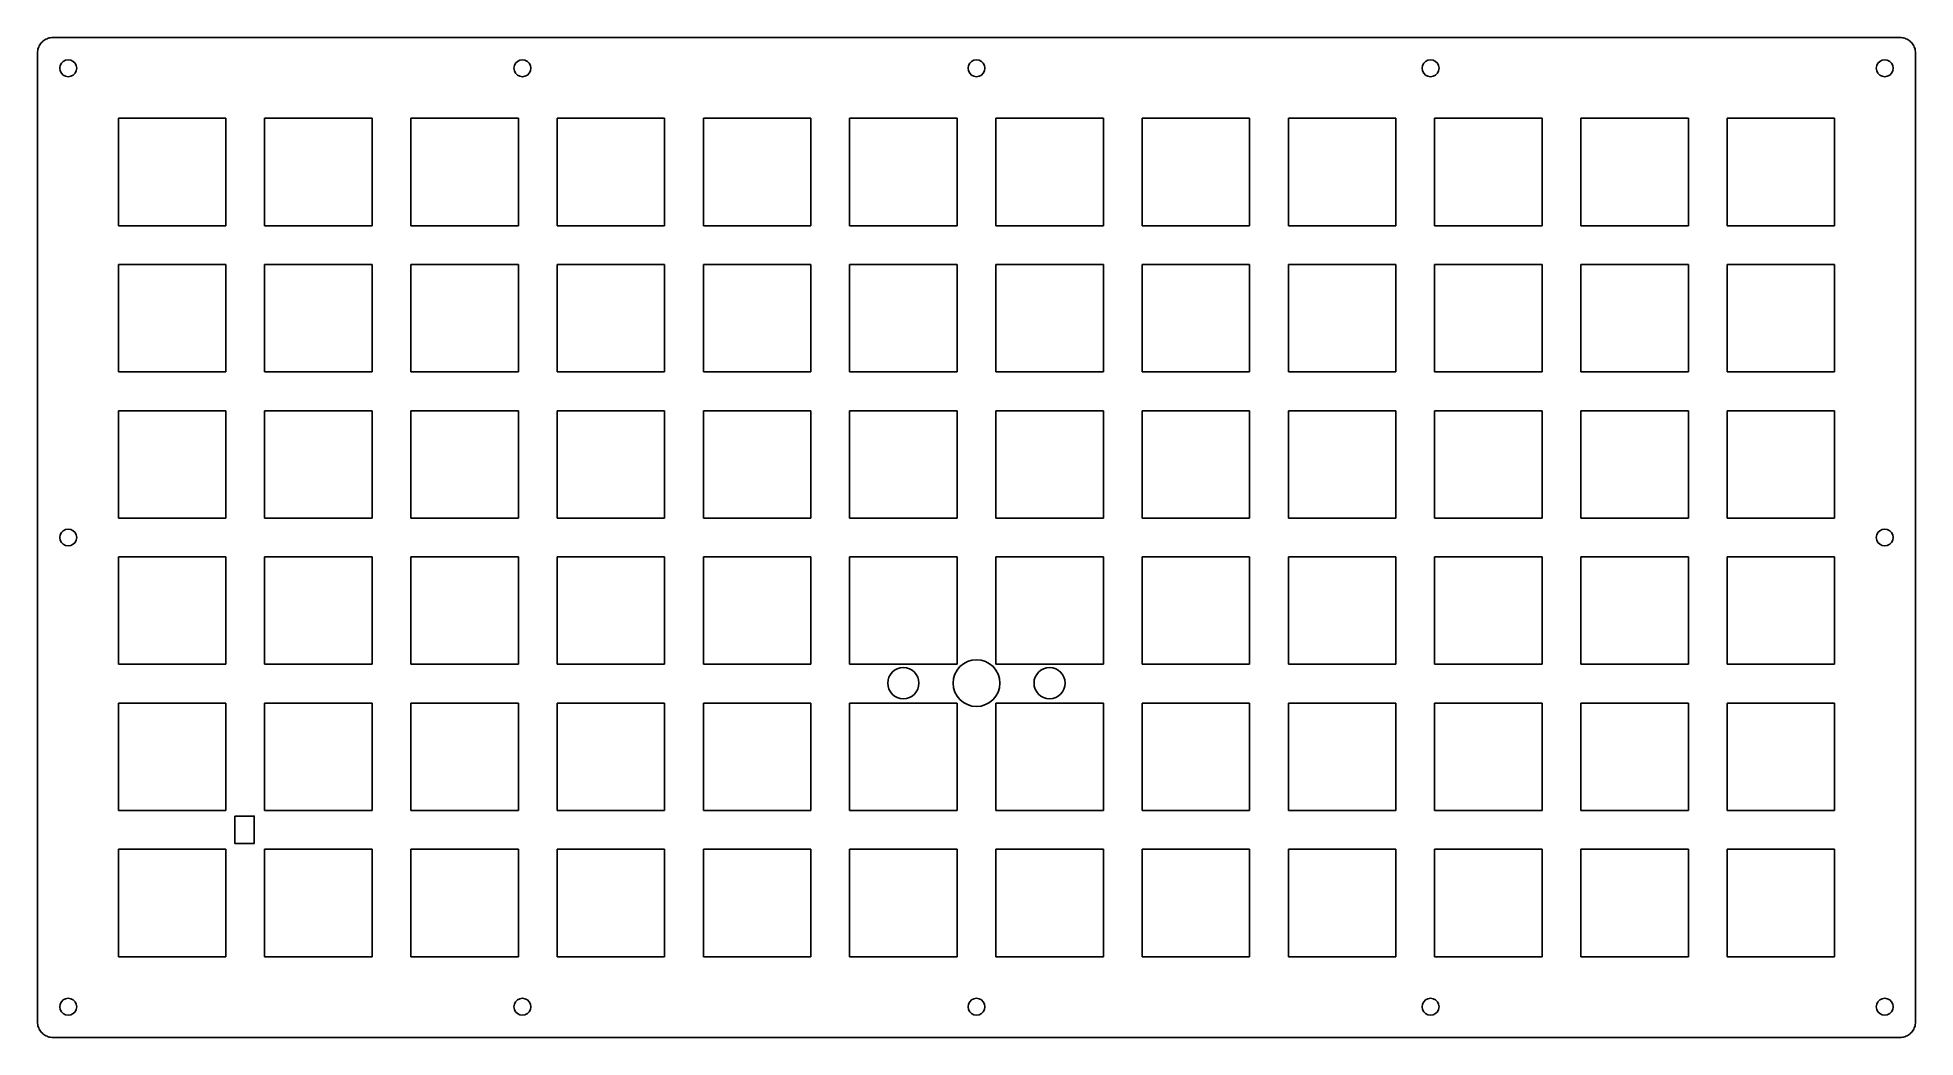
# Model space of a CAD drawing. Extents: x 0 to 245, y 0 to 130.
import ezdxf

# ---------------------------------------------------------------- set-up
doc = ezdxf.new("R2010")
doc.units = 0
doc.header["$MEASUREMENT"] = 0

msp = doc.modelspace()

# ---------------------------------------------------------------- linework, layer by layer
at = {"color": 0}
for p, q in [((0.4768, 129.609), (0.574643, 129.731)), ((0.574643, 129.731), (0.680752, 129.847)), ((0.680752, 129.847), (0.796505, 129.953)), ((0.796505, 129.953), (0.919152, 130.051)), ((0.919152, 130.051), (1.05006, 130.138)), ((1.05006, 130.138), (1.18787, 130.215)), ((1.18787, 130.215), (1.32981, 130.28)), ((1.32981, 130.28), (1.47588, 130.335)), ((1.47588, 130.335), (1.62884, 130.377)), ((1.62884, 130.377), (1.7818, 130.408)), ((1.7818, 130.408), (1.9389, 130.426)), ((1.9389, 130.426), (2.096, 130.433)), ((2.096, 130.433), (242.696, 130.433)), ((242.696, 130.433), (242.853, 130.426)), ((242.853, 130.426), (243.009, 130.408)), ((243.009, 130.408), (243.163, 130.377)), ((243.163, 130.377), (243.315, 130.335)), ((243.315, 130.335), (243.462, 130.28)), ((243.462, 130.28), (243.604, 130.215)), ((243.604, 130.215), (243.741, 130.138)), ((243.741, 130.138), (243.871, 130.051)), ((243.871, 130.051), (243.994, 129.953)), ((243.994, 129.953), (244.11, 129.847)), ((244.11, 129.847), (244.216, 129.731)), ((244.216, 129.731), (244.315, 129.609)), ((0.095085, 128.432), (0.101975, 128.589)), ((0.095085, 2.13183), (0.095085, 128.432)), ((0.101975, 128.589), (0.119889, 128.746)), ((0.119889, 128.746), (0.150206, 128.899)), ((0.150206, 128.899), (0.192925, 129.052)), ((0.192925, 129.052), (0.248047, 129.198)), ((0.248047, 129.198), (0.312815, 129.34)), ((0.312815, 129.34), (0.389985, 129.478)), ((0.389985, 129.478), (0.4768, 129.609)), ((3.44785, 127.324), (3.20394, 127.08)), ((3.75514, 127.479), (3.44785, 127.324)), ((4.09416, 127.532), (3.75514, 127.479)), ((4.43452, 127.479), (4.09416, 127.532)), ((4.74183, 127.324), (4.43452, 127.479)), ((4.98436, 127.08), (4.74183, 127.324)), ((62.5987, 127.324), (62.3549, 127.08)), ((62.9059, 127.479), (62.5987, 127.324)), ((63.2449, 127.532), (62.9059, 127.479)), ((63.5854, 127.479), (63.2449, 127.532)), ((63.8912, 127.324), (63.5854, 127.479)), ((64.1354, 127.08), (63.8912, 127.324)), ((121.748, 127.324), (121.506, 127.08)), ((122.055, 127.479), (121.748, 127.324)), ((122.396, 127.532), (122.055, 127.479)), ((122.735, 127.479), (122.396, 127.532)), ((123.042, 127.324), (122.735, 127.479)), ((123.285, 127.08), (123.042, 127.324)), ((180.899, 127.324), (180.655, 127.08)), ((181.205, 127.479), (180.899, 127.324)), ((181.545, 127.532), (181.205, 127.479)), ((181.886, 127.479), (181.545, 127.532)), ((182.192, 127.324), (181.886, 127.479)), ((182.436, 127.08), (182.192, 127.324)), ((240.05, 127.324), (239.806, 127.08)), ((240.356, 127.479), (240.05, 127.324)), ((240.696, 127.532), (240.356, 127.479)), ((241.035, 127.479), (240.696, 127.532)), ((241.343, 127.324), (241.035, 127.479)), ((241.585, 127.08), (241.343, 127.324)), ((244.315, 129.609), (244.402, 129.478)), ((244.402, 129.478), (244.479, 129.34)), ((244.479, 129.34), (244.544, 129.198)), ((244.544, 129.198), (244.599, 129.052)), ((244.599, 129.052), (244.64, 128.899)), ((244.64, 128.899), (244.672, 128.746)), ((244.672, 128.746), (244.69, 128.589)), ((244.69, 128.589), (244.697, 128.432)), ((244.697, 128.432), (244.697, 2.13183)), ((3.04822, 126.772), (2.99448, 126.432)), ((2.99448, 126.432), (3.04822, 126.093)), ((3.20394, 127.08), (3.04822, 126.772)), ((3.04822, 126.093), (3.20394, 125.786)), ((3.20394, 125.786), (3.44785, 125.543)), ((3.44785, 125.543), (3.75514, 125.386)), ((3.75514, 125.386), (4.09416, 125.332)), ((4.09416, 125.332), (4.43452, 125.386)), ((4.43452, 125.386), (4.74183, 125.543)), ((4.74183, 125.543), (4.98436, 125.786)), ((5.14145, 126.772), (4.98436, 127.08)), ((4.98436, 125.786), (5.14145, 126.093)), ((5.19384, 126.432), (5.14145, 126.772)), ((5.14145, 126.093), (5.19384, 126.432)), ((62.1993, 126.772), (62.1453, 126.432)), ((62.1453, 126.432), (62.1993, 126.093)), ((62.3549, 127.08), (62.1993, 126.772)), ((62.1993, 126.093), (62.3549, 125.786)), ((62.3549, 125.786), (62.5987, 125.543)), ((62.5987, 125.543), (62.9059, 125.386)), ((62.9059, 125.386), (63.2449, 125.332)), ((63.2449, 125.332), (63.5854, 125.386)), ((63.5854, 125.386), (63.8912, 125.543)), ((63.8912, 125.543), (64.1354, 125.786)), ((64.2909, 126.772), (64.1354, 127.08)), ((64.1354, 125.786), (64.2909, 126.093)), ((64.346, 126.432), (64.2909, 126.772)), ((64.2909, 126.093), (64.346, 126.432)), ((121.35, 126.772), (121.295, 126.432)), ((121.295, 126.432), (121.35, 126.093)), ((121.506, 127.08), (121.35, 126.772)), ((121.35, 126.093), (121.506, 125.786)), ((121.506, 125.786), (121.748, 125.543)), ((121.748, 125.543), (122.055, 125.386)), ((122.055, 125.386), (122.396, 125.332)), ((122.396, 125.332), (122.735, 125.386)), ((122.735, 125.386), (123.042, 125.543)), ((123.042, 125.543), (123.285, 125.786)), ((123.442, 126.772), (123.285, 127.08)), ((123.285, 125.786), (123.442, 126.093)), ((123.496, 126.432), (123.442, 126.772)), ((123.442, 126.093), (123.496, 126.432)), ((180.499, 126.772), (180.446, 126.432)), ((180.446, 126.432), (180.499, 126.093)), ((180.655, 127.08), (180.499, 126.772)), ((180.499, 126.093), (180.655, 125.786)), ((180.655, 125.786), (180.899, 125.543)), ((180.899, 125.543), (181.205, 125.386)), ((181.205, 125.386), (181.545, 125.332)), ((181.545, 125.332), (181.886, 125.386)), ((181.886, 125.386), (182.192, 125.543)), ((182.192, 125.543), (182.436, 125.786)), ((182.591, 126.772), (182.436, 127.08)), ((182.436, 125.786), (182.591, 126.093)), ((182.645, 126.432), (182.591, 126.772)), ((182.591, 126.093), (182.645, 126.432)), ((239.649, 126.772), (239.597, 126.432)), ((239.597, 126.432), (239.649, 126.093)), ((239.806, 127.08), (239.649, 126.772)), ((239.649, 126.093), (239.806, 125.786)), ((239.806, 125.786), (240.05, 125.543)), ((240.05, 125.543), (240.356, 125.386)), ((240.356, 125.386), (240.696, 125.332)), ((240.696, 125.332), (241.035, 125.386)), ((241.035, 125.386), (241.343, 125.543)), ((241.343, 125.543), (241.585, 125.786)), ((241.742, 126.772), (241.585, 127.08)), ((241.585, 125.786), (241.742, 126.093)), ((241.796, 126.432), (241.742, 126.772)), ((241.742, 126.093), (241.796, 126.432)), ((10.6192, 119.908), (24.62, 119.908)), ((10.6192, 105.908), (10.6192, 119.908)), ((24.62, 119.908), (24.62, 105.908)), ((29.6706, 119.908), (43.67, 119.908)), ((29.6706, 105.908), (29.6706, 119.908)), ((43.67, 119.908), (43.67, 105.908)), ((48.7204, 119.908), (62.72, 119.908)), ((48.7204, 105.908), (48.7204, 119.908)), ((62.72, 119.908), (62.72, 105.908)), ((67.7704, 119.908), (81.77, 119.908)), ((67.7704, 105.908), (67.7704, 119.908)), ((81.77, 119.908), (81.77, 105.908)), ((86.8204, 119.908), (100.82, 119.908)), ((86.8204, 105.908), (86.8204, 119.908)), ((100.82, 119.908), (100.82, 105.908)), ((105.869, 119.908), (119.87, 119.908)), ((105.869, 105.908), (105.869, 119.908)), ((119.87, 119.908), (119.87, 105.908)), ((124.919, 119.908), (138.92, 119.908)), ((124.919, 105.908), (124.919, 119.908)), ((138.92, 119.908), (138.92, 105.908)), ((143.97, 119.908), (157.97, 119.908)), ((143.97, 105.908), (143.97, 119.908)), ((157.97, 119.908), (157.97, 105.908)), ((163.02, 119.908), (177.02, 119.908)), ((163.02, 105.908), (163.02, 119.908)), ((177.02, 119.908), (177.02, 105.908)), ((182.07, 119.908), (196.07, 119.908)), ((182.07, 105.908), (182.07, 119.908)), ((196.07, 119.908), (196.07, 105.908)), ((201.12, 119.908), (215.12, 119.908)), ((201.12, 105.908), (201.12, 119.908)), ((215.12, 119.908), (215.12, 105.908)), ((220.17, 119.908), (234.17, 119.908)), ((220.17, 105.908), (220.17, 119.908)), ((234.17, 119.908), (234.17, 105.908)), ((24.62, 105.908), (10.6192, 105.908)), ((43.67, 105.908), (29.6706, 105.908)), ((62.72, 105.908), (48.7204, 105.908)), ((81.77, 105.908), (67.7704, 105.908)), ((100.82, 105.908), (86.8204, 105.908)), ((119.87, 105.908), (105.869, 105.908)), ((138.92, 105.908), (124.919, 105.908)), ((157.97, 105.908), (143.97, 105.908)), ((177.02, 105.908), (163.02, 105.908)), ((196.07, 105.908), (182.07, 105.908)), ((215.12, 105.908), (201.12, 105.908)), ((234.17, 105.908), (220.17, 105.908)), ((10.6192, 100.857), (24.62, 100.857)), ((10.6192, 86.8578), (10.6192, 100.857)), ((24.62, 100.857), (24.62, 86.8578)), ((29.6706, 100.857), (43.67, 100.857)), ((29.6706, 86.8578), (29.6706, 100.857)), ((43.67, 100.857), (43.67, 86.8578)), ((48.7204, 100.857), (62.72, 100.857)), ((48.7204, 86.8578), (48.7204, 100.857)), ((62.72, 100.857), (62.72, 86.8578)), ((67.7704, 100.857), (81.77, 100.857)), ((67.7704, 86.8578), (67.7704, 100.857)), ((81.77, 100.857), (81.77, 86.8578)), ((86.8204, 100.857), (100.82, 100.857)), ((86.8204, 86.8578), (86.8204, 100.857)), ((100.82, 100.857), (100.82, 86.8578)), ((105.869, 100.857), (119.87, 100.857)), ((105.869, 86.8578), (105.869, 100.857)), ((119.87, 100.857), (119.87, 86.8578)), ((124.919, 100.857), (138.92, 100.857)), ((124.919, 86.8578), (124.919, 100.857)), ((138.92, 100.857), (138.92, 86.8578)), ((143.97, 100.857), (157.97, 100.857)), ((143.97, 86.8578), (143.97, 100.857)), ((157.97, 100.857), (157.97, 86.8578)), ((163.02, 100.857), (177.02, 100.857)), ((163.02, 86.8578), (163.02, 100.857)), ((177.02, 100.857), (177.02, 86.8578)), ((182.07, 100.857), (196.07, 100.857)), ((182.07, 86.8578), (182.07, 100.857)), ((196.07, 100.857), (196.07, 86.8578)), ((201.12, 100.857), (215.12, 100.857)), ((201.12, 86.8578), (201.12, 100.857)), ((215.12, 100.857), (215.12, 86.8578)), ((220.17, 100.857), (234.17, 100.857)), ((220.17, 86.8578), (220.17, 100.857)), ((234.17, 100.857), (234.17, 86.8578)), ((24.62, 86.8578), (10.6192, 86.8578)), ((43.67, 86.8578), (29.6706, 86.8578)), ((62.72, 86.8578), (48.7204, 86.8578)), ((81.77, 86.8578), (67.7704, 86.8578)), ((100.82, 86.8578), (86.8204, 86.8578)), ((119.87, 86.8578), (105.869, 86.8578)), ((138.92, 86.8578), (124.919, 86.8578)), ((157.97, 86.8578), (143.97, 86.8578)), ((177.02, 86.8578), (163.02, 86.8578)), ((196.07, 86.8578), (182.07, 86.8578)), ((215.12, 86.8578), (201.12, 86.8578)), ((234.17, 86.8578), (220.17, 86.8578)), ((10.6192, 81.8074), (24.62, 81.8074)), ((10.6192, 67.8078), (10.6192, 81.8074)), ((24.62, 81.8074), (24.62, 67.8078)), ((29.6706, 81.8074), (43.67, 81.8074)), ((29.6706, 67.8078), (29.6706, 81.8074)), ((43.67, 81.8074), (43.67, 67.8078)), ((48.7204, 81.8074), (62.72, 81.8074)), ((48.7204, 67.8078), (48.7204, 81.8074)), ((62.72, 81.8074), (62.72, 67.8078)), ((67.7704, 81.8074), (81.77, 81.8074)), ((67.7704, 67.8078), (67.7704, 81.8074)), ((81.77, 81.8074), (81.77, 67.8078)), ((86.8204, 81.8074), (100.82, 81.8074)), ((86.8204, 67.8078), (86.8204, 81.8074)), ((100.82, 81.8074), (100.82, 67.8078)), ((105.869, 81.8074), (119.87, 81.8074)), ((105.869, 67.8078), (105.869, 81.8074)), ((119.87, 81.8074), (119.87, 67.8078)), ((124.919, 81.8074), (138.92, 81.8074)), ((124.919, 67.8078), (124.919, 81.8074)), ((138.92, 81.8074), (138.92, 67.8078)), ((143.97, 81.8074), (157.97, 81.8074)), ((143.97, 67.8078), (143.97, 81.8074)), ((157.97, 81.8074), (157.97, 67.8078)), ((163.02, 81.8074), (177.02, 81.8074)), ((163.02, 67.8078), (163.02, 81.8074)), ((177.02, 81.8074), (177.02, 67.8078)), ((182.07, 81.8074), (196.07, 81.8074)), ((182.07, 67.8078), (182.07, 81.8074)), ((196.07, 81.8074), (196.07, 67.8078)), ((201.12, 81.8074), (215.12, 81.8074)), ((201.12, 67.8078), (201.12, 81.8074)), ((215.12, 81.8074), (215.12, 67.8078)), ((220.17, 81.8074), (234.17, 81.8074)), ((220.17, 67.8078), (220.17, 81.8074)), ((234.17, 81.8074), (234.17, 67.8078)), ((3.44785, 66.1719), (3.20394, 65.9296)), ((3.75514, 66.3279), (3.44785, 66.1719)), ((4.09416, 66.3829), (3.75514, 66.3279)), ((4.43452, 66.3279), (4.09416, 66.3829)), ((4.74183, 66.1719), (4.43452, 66.3279)), ((4.98436, 65.9296), (4.74183, 66.1719)), ((24.62, 67.8078), (10.6192, 67.8078)), ((43.67, 67.8078), (29.6706, 67.8078)), ((62.72, 67.8078), (48.7204, 67.8078)), ((81.77, 67.8078), (67.7704, 67.8078)), ((100.82, 67.8078), (86.8204, 67.8078)), ((119.87, 67.8078), (105.869, 67.8078)), ((138.92, 67.8078), (124.919, 67.8078)), ((157.97, 67.8078), (143.97, 67.8078)), ((177.02, 67.8078), (163.02, 67.8078)), ((196.07, 67.8078), (182.07, 67.8078)), ((215.12, 67.8078), (201.12, 67.8078)), ((234.17, 67.8078), (220.17, 67.8078)), ((240.05, 66.1719), (239.806, 65.9296)), ((240.356, 66.3279), (240.05, 66.1719)), ((240.696, 66.3829), (240.356, 66.3279)), ((241.035, 66.3279), (240.696, 66.3829)), ((241.343, 66.1719), (241.035, 66.3279)), ((241.585, 65.9296), (241.343, 66.1719)), ((3.04822, 65.6223), (2.99448, 65.2819)), ((2.99448, 65.2819), (3.04822, 64.9429)), ((3.20394, 65.9296), (3.04822, 65.6223)), ((3.04822, 64.9429), (3.20394, 64.6356)), ((3.20394, 64.6356), (3.44785, 64.3929)), ((3.44785, 64.3929), (3.75514, 64.2359)), ((3.75514, 64.2359), (4.09416, 64.1823)), ((4.09416, 64.1823), (4.43452, 64.2359)), ((4.43452, 64.2359), (4.74183, 64.3929)), ((4.74183, 64.3929), (4.98436, 64.6356)), ((5.14145, 65.6223), (4.98436, 65.9296)), ((4.98436, 64.6356), (5.14145, 64.9429)), ((5.19384, 65.2819), (5.14145, 65.6223)), ((5.14145, 64.9429), (5.19384, 65.2819)), ((239.649, 65.6223), (239.597, 65.2819)), ((239.597, 65.2819), (239.649, 64.9429)), ((239.806, 65.9296), (239.649, 65.6223)), ((239.649, 64.9429), (239.806, 64.6356)), ((239.806, 64.6356), (240.05, 64.3929)), ((240.05, 64.3929), (240.356, 64.2359)), ((240.356, 64.2359), (240.696, 64.1823)), ((240.696, 64.1823), (241.035, 64.2359)), ((241.035, 64.2359), (241.343, 64.3929)), ((241.343, 64.3929), (241.585, 64.6356)), ((241.742, 65.6223), (241.585, 65.9296)), ((241.585, 64.6356), (241.742, 64.9429)), ((241.796, 65.2819), (241.742, 65.6223)), ((241.742, 64.9429), (241.796, 65.2819)), ((10.6192, 62.7574), (24.62, 62.7574)), ((10.6192, 48.7578), (10.6192, 62.7574)), ((24.62, 62.7574), (24.62, 48.7578)), ((29.6706, 62.7574), (43.67, 62.7574)), ((29.6706, 48.7578), (29.6706, 62.7574)), ((43.67, 62.7574), (43.67, 48.7578)), ((48.7204, 62.7574), (62.72, 62.7574)), ((48.7204, 48.7578), (48.7204, 62.7574)), ((62.72, 62.7574), (62.72, 48.7578)), ((67.7704, 62.7574), (81.77, 62.7574)), ((67.7704, 48.7578), (67.7704, 62.7574)), ((81.77, 62.7574), (81.77, 48.7578)), ((86.8204, 62.7574), (100.82, 62.7574)), ((86.8204, 48.7578), (86.8204, 62.7574)), ((100.82, 62.7574), (100.82, 48.7578)), ((105.869, 62.7574), (119.87, 62.7574)), ((105.869, 48.7578), (105.869, 62.7574)), ((119.87, 62.7574), (119.87, 48.7578)), ((124.919, 62.7574), (138.92, 62.7574)), ((124.919, 48.7578), (124.919, 62.7574)), ((138.92, 62.7574), (138.92, 48.7578)), ((143.97, 62.7574), (157.97, 62.7574)), ((143.97, 48.7578), (143.97, 62.7574)), ((157.97, 62.7574), (157.97, 48.7578)), ((163.02, 62.7574), (177.02, 62.7574)), ((163.02, 48.7578), (163.02, 62.7574)), ((177.02, 62.7574), (177.02, 48.7578)), ((182.07, 62.7574), (196.07, 62.7574)), ((182.07, 48.7578), (182.07, 62.7574)), ((196.07, 62.7574), (196.07, 48.7578)), ((201.12, 62.7574), (215.12, 62.7574)), ((201.12, 48.7578), (201.12, 62.7574)), ((215.12, 62.7574), (215.12, 48.7578)), ((220.17, 62.7574), (234.17, 62.7574)), ((220.17, 48.7578), (220.17, 62.7574)), ((234.17, 62.7574), (234.17, 48.7578)), ((24.62, 48.7578), (10.6192, 48.7578)), ((43.67, 48.7578), (29.6706, 48.7578)), ((62.72, 48.7578), (48.7204, 48.7578)), ((81.77, 48.7578), (67.7704, 48.7578)), ((100.82, 48.7578), (86.8204, 48.7578)), ((119.87, 48.7578), (105.869, 48.7578)), ((138.92, 48.7578), (124.919, 48.7578)), ((157.97, 48.7578), (143.97, 48.7578)), ((177.02, 48.7578), (163.02, 48.7578)), ((196.07, 48.7578), (182.07, 48.7578)), ((215.12, 48.7578), (201.12, 48.7578)), ((234.17, 48.7578), (220.17, 48.7578)), ((10.6192, 43.7074), (24.62, 43.7074)), ((10.6192, 29.7077), (10.6192, 43.7074)), ((24.62, 43.7074), (24.62, 29.7077)), ((29.6706, 43.7074), (43.67, 43.7074)), ((29.6706, 29.7077), (29.6706, 43.7074)), ((43.67, 43.7074), (43.67, 29.7077)), ((48.7204, 43.7074), (62.72, 43.7074)), ((48.7204, 29.7077), (48.7204, 43.7074)), ((62.72, 43.7074), (62.72, 29.7077)), ((67.7704, 43.7074), (81.77, 43.7074)), ((67.7704, 29.7077), (67.7704, 43.7074)), ((81.77, 43.7074), (81.77, 29.7077)), ((86.8204, 43.7074), (100.82, 43.7074)), ((86.8204, 29.7077), (86.8204, 43.7074)), ((100.82, 43.7074), (100.82, 29.7077)), ((105.869, 43.7074), (119.87, 43.7074)), ((105.869, 29.7077), (105.869, 43.7074)), ((119.87, 43.7074), (119.87, 29.7077)), ((124.919, 43.7074), (138.92, 43.7074)), ((124.919, 29.7077), (124.919, 43.7074)), ((138.92, 43.7074), (138.92, 29.7077)), ((143.97, 43.7074), (157.97, 43.7074)), ((143.97, 29.7077), (143.97, 43.7074)), ((157.97, 43.7074), (157.97, 29.7077)), ((163.02, 43.7074), (177.02, 43.7074)), ((163.02, 29.7077), (163.02, 43.7074)), ((177.02, 43.7074), (177.02, 29.7077)), ((182.07, 43.7074), (196.07, 43.7074)), ((182.07, 29.7077), (182.07, 43.7074)), ((196.07, 43.7074), (196.07, 29.7077)), ((201.12, 43.7074), (215.12, 43.7074)), ((201.12, 29.7077), (201.12, 43.7074)), ((215.12, 43.7074), (215.12, 29.7077)), ((220.17, 43.7074), (234.17, 43.7074)), ((220.17, 29.7077), (220.17, 43.7074)), ((234.17, 43.7074), (234.17, 29.7077)), ((24.62, 29.7077), (10.6192, 29.7077)), ((43.67, 29.7077), (29.6706, 29.7077)), ((62.72, 29.7077), (48.7204, 29.7077)), ((81.77, 29.7077), (67.7704, 29.7077)), ((100.82, 29.7077), (86.8204, 29.7077)), ((119.87, 29.7077), (105.869, 29.7077)), ((138.92, 29.7077), (124.919, 29.7077)), ((157.97, 29.7077), (143.97, 29.7077)), ((177.02, 29.7077), (163.02, 29.7077)), ((196.07, 29.7077), (182.07, 29.7077)), ((215.12, 29.7077), (201.12, 29.7077)), ((234.17, 29.7077), (220.17, 29.7077)), ((10.6192, 24.6586), (24.62, 24.6586)), ((10.6192, 10.6577), (10.6192, 24.6586)), ((24.62, 24.6586), (24.62, 10.6577)), ((29.6706, 24.6586), (43.67, 24.6586)), ((29.6706, 10.6577), (29.6706, 24.6586)), ((43.67, 24.6586), (43.67, 10.6577)), ((48.7204, 24.6586), (62.72, 24.6586)), ((48.7204, 10.6577), (48.7204, 24.6586)), ((62.72, 24.6586), (62.72, 10.6577)), ((67.7704, 24.6586), (81.77, 24.6586)), ((67.7704, 10.6577), (67.7704, 24.6586)), ((81.77, 24.6586), (81.77, 10.6577)), ((86.8204, 24.6586), (100.82, 24.6586)), ((86.8204, 10.6577), (86.8204, 24.6586)), ((100.82, 24.6586), (100.82, 10.6577)), ((105.869, 24.6586), (119.87, 24.6586)), ((105.869, 10.6577), (105.869, 24.6586)), ((119.87, 24.6586), (119.87, 10.6577)), ((124.919, 24.6586), (138.92, 24.6586)), ((124.919, 10.6577), (124.919, 24.6586)), ((138.92, 24.6586), (138.92, 10.6577)), ((143.97, 24.6586), (157.97, 24.6586)), ((143.97, 10.6577), (143.97, 24.6586)), ((157.97, 24.6586), (157.97, 10.6577)), ((163.02, 24.6586), (177.02, 24.6586)), ((163.02, 10.6577), (163.02, 24.6586)), ((177.02, 24.6586), (177.02, 10.6577)), ((182.07, 24.6586), (196.07, 24.6586)), ((182.07, 10.6577), (182.07, 24.6586)), ((196.07, 24.6586), (196.07, 10.6577)), ((201.12, 24.6586), (215.12, 24.6586)), ((201.12, 10.6577), (201.12, 24.6586)), ((215.12, 24.6586), (215.12, 10.6577)), ((220.17, 24.6586), (234.17, 24.6586)), ((220.17, 10.6577), (220.17, 24.6586)), ((234.17, 24.6586), (234.17, 10.6577)), ((24.62, 10.6577), (10.6192, 10.6577)), ((43.67, 10.6577), (29.6706, 10.6577)), ((62.72, 10.6577), (48.7204, 10.6577)), ((81.77, 10.6577), (67.7704, 10.6577)), ((100.82, 10.6577), (86.8204, 10.6577)), ((119.87, 10.6577), (105.869, 10.6577)), ((138.92, 10.6577), (124.919, 10.6577)), ((157.97, 10.6577), (143.97, 10.6577)), ((177.02, 10.6577), (163.02, 10.6577)), ((196.07, 10.6577), (182.07, 10.6577)), ((215.12, 10.6577), (201.12, 10.6577)), ((234.17, 10.6577), (220.17, 10.6577)), ((3.44785, 5.02158), (3.20394, 4.77767)), ((3.75514, 5.18005), (3.44785, 5.02158)), ((4.09416, 5.23102), (3.75514, 5.18005)), ((4.43452, 5.18005), (4.09416, 5.23102)), ((4.74183, 5.02158), (4.43452, 5.18005)), ((4.98436, 4.77767), (4.74183, 5.02158)), ((62.5987, 5.02158), (62.3549, 4.77767)), ((62.9059, 5.18005), (62.5987, 5.02158)), ((63.2449, 5.23102), (62.9059, 5.18005)), ((63.5854, 5.18005), (63.2449, 5.23102)), ((63.8912, 5.02158), (63.5854, 5.18005)), ((64.1354, 4.77767), (63.8912, 5.02158)), ((121.748, 5.02158), (121.506, 4.77767)), ((122.055, 5.18005), (121.748, 5.02158)), ((122.396, 5.23102), (122.055, 5.18005)), ((122.735, 5.18005), (122.396, 5.23102)), ((123.042, 5.02158), (122.735, 5.18005)), ((123.285, 4.77767), (123.042, 5.02158)), ((180.899, 5.02158), (180.655, 4.77767)), ((181.205, 5.18005), (180.899, 5.02158)), ((181.545, 5.23102), (181.205, 5.18005)), ((181.886, 5.18005), (181.545, 5.23102)), ((182.192, 5.02158), (181.886, 5.18005)), ((182.436, 4.77767), (182.192, 5.02158)), ((240.05, 5.02158), (239.806, 4.77767)), ((240.356, 5.18005), (240.05, 5.02158)), ((240.696, 5.23102), (240.356, 5.18005)), ((241.035, 5.18005), (240.696, 5.23102)), ((241.343, 5.02158), (241.035, 5.18005)), ((241.585, 4.77767), (241.343, 5.02158)), ((3.04822, 4.47174), (2.99448, 4.13135)), ((2.99448, 4.13135), (3.04822, 3.79236)), ((3.20394, 4.77767), (3.04822, 4.47174)), ((3.04822, 3.79236), (3.20394, 3.48506)), ((3.20394, 3.48506), (3.44785, 3.24253)), ((3.44785, 3.24253), (3.75514, 3.08543)), ((3.75514, 3.08543), (4.09416, 3.03168)), ((4.09416, 3.03168), (4.43452, 3.08543)), ((4.43452, 3.08543), (4.74183, 3.24253)), ((4.74183, 3.24253), (4.98436, 3.48506)), ((5.14145, 4.47174), (4.98436, 4.77767)), ((4.98436, 3.48506), (5.14145, 3.79236)), ((5.19384, 4.13135), (5.14145, 4.47174)), ((5.14145, 3.79236), (5.19384, 4.13135)), ((62.1993, 4.47174), (62.1453, 4.13135)), ((62.1453, 4.13135), (62.1993, 3.79236)), ((62.3549, 4.77767), (62.1993, 4.47174)), ((62.1993, 3.79236), (62.3549, 3.48506)), ((62.3549, 3.48506), (62.5987, 3.24253)), ((62.5987, 3.24253), (62.9059, 3.08543)), ((62.9059, 3.08543), (63.2449, 3.03168)), ((63.2449, 3.03168), (63.5854, 3.08543)), ((63.5854, 3.08543), (63.8912, 3.24253)), ((63.8912, 3.24253), (64.1354, 3.48506)), ((64.2909, 4.47174), (64.1354, 4.77767)), ((64.1354, 3.48506), (64.2909, 3.79236)), ((64.346, 4.13135), (64.2909, 4.47174)), ((64.2909, 3.79236), (64.346, 4.13135)), ((121.35, 4.47174), (121.295, 4.13135)), ((121.295, 4.13135), (121.35, 3.79236)), ((121.506, 4.77767), (121.35, 4.47174)), ((121.35, 3.79236), (121.506, 3.48506)), ((121.506, 3.48506), (121.748, 3.24253)), ((121.748, 3.24253), (122.055, 3.08543)), ((122.055, 3.08543), (122.396, 3.03168)), ((122.396, 3.03168), (122.735, 3.08543)), ((122.735, 3.08543), (123.042, 3.24253)), ((123.042, 3.24253), (123.285, 3.48506)), ((123.442, 4.47174), (123.285, 4.77767)), ((123.285, 3.48506), (123.442, 3.79236)), ((123.496, 4.13135), (123.442, 4.47174)), ((123.442, 3.79236), (123.496, 4.13135)), ((180.499, 4.47174), (180.446, 4.13135)), ((180.446, 4.13135), (180.499, 3.79236)), ((180.655, 4.77767), (180.499, 4.47174)), ((180.499, 3.79236), (180.655, 3.48506)), ((180.655, 3.48506), (180.899, 3.24253)), ((180.899, 3.24253), (181.205, 3.08543)), ((181.205, 3.08543), (181.545, 3.03168)), ((181.545, 3.03168), (181.886, 3.08543)), ((181.886, 3.08543), (182.192, 3.24253)), ((182.192, 3.24253), (182.436, 3.48506)), ((182.591, 4.47174), (182.436, 4.77767)), ((182.436, 3.48506), (182.591, 3.79236)), ((182.645, 4.13135), (182.591, 4.47174)), ((182.591, 3.79236), (182.645, 4.13135)), ((239.649, 4.47174), (239.597, 4.13135)), ((239.597, 4.13135), (239.649, 3.79236)), ((239.806, 4.77767), (239.649, 4.47174)), ((239.649, 3.79236), (239.806, 3.48506)), ((239.806, 3.48506), (240.05, 3.24253)), ((240.05, 3.24253), (240.356, 3.08543)), ((240.356, 3.08543), (240.696, 3.03168)), ((240.696, 3.03168), (241.035, 3.08543)), ((241.035, 3.08543), (241.343, 3.24253)), ((241.343, 3.24253), (241.585, 3.48506)), ((241.742, 4.47174), (241.585, 4.77767)), ((241.585, 3.48506), (241.742, 3.79236)), ((241.796, 4.13135), (241.742, 4.47174)), ((241.742, 3.79236), (241.796, 4.13135)), ((0.101975, 1.97473), (0.095085, 2.13183)), ((0.119889, 1.81901), (0.101975, 1.97473)), ((0.150206, 1.66467), (0.119889, 1.81901)), ((0.192925, 1.51309), (0.150206, 1.66467)), ((0.248047, 1.36563), (0.192925, 1.51309)), ((0.312815, 1.2237), (0.248047, 1.36563)), ((0.389985, 1.08727), (0.312815, 1.2237)), ((0.4768, 0.956359), (0.389985, 1.08727)), ((0.574643, 0.833713), (0.4768, 0.956359)), ((0.680752, 0.717959), (0.574643, 0.833713)), ((0.796505, 0.611851), (0.680752, 0.717959)), ((0.919152, 0.512632), (0.796505, 0.611851)), ((1.05006, 0.425813), (0.919152, 0.512632)), ((1.18787, 0.348644), (1.05006, 0.425813)), ((1.32981, 0.283876), (1.18787, 0.348644)), ((1.47588, 0.228755), (1.32981, 0.283876)), ((1.62884, 0.187413), (1.47588, 0.228755)), ((1.7818, 0.155718), (1.62884, 0.187413)), ((1.9389, 0.137804), (1.7818, 0.155718)), ((2.096, 0.130914), (1.9389, 0.137804)), ((242.696, 0.130914), (2.096, 0.130914)), ((242.853, 0.137804), (242.696, 0.130914)), ((243.009, 0.155718), (242.853, 0.137804)), ((243.163, 0.187413), (243.009, 0.155718)), ((243.315, 0.228755), (243.163, 0.187413)), ((243.462, 0.283876), (243.315, 0.228755)), ((243.604, 0.348644), (243.462, 0.283876)), ((243.741, 0.425813), (243.604, 0.348644)), ((243.871, 0.512632), (243.741, 0.425813)), ((243.994, 0.611851), (243.871, 0.512632)), ((244.11, 0.717959), (243.994, 0.611851)), ((244.216, 0.833713), (244.11, 0.717959)), ((244.315, 0.956359), (244.216, 0.833713)), ((244.402, 1.08727), (244.315, 0.956359)), ((244.479, 1.2237), (244.402, 1.08727)), ((244.544, 1.36563), (244.479, 1.2237)), ((244.599, 1.51309), (244.544, 1.36563)), ((244.64, 1.66467), (244.599, 1.51309)), ((244.672, 1.81901), (244.64, 1.66467)), ((244.69, 1.97473), (244.672, 1.81901)), ((244.697, 2.13183), (244.69, 1.97473))]:
    msp.add_line(p, q, dxfattribs=at)
msp.add_lwpolyline([(25.779553, 28.976441), (28.319553, 28.976441), (28.319553, 25.420441), (25.779553, 25.420441), (25.779553, 28.976441)], close=True)
for centre, radius in [((122.3938, 46.3078), 3.048), ((112.8688, 46.3078), 2.032), ((131.9188, 46.3078), 2.032)]:
    msp.add_circle(centre, radius)

doc.saveas('drawing.dxf')
